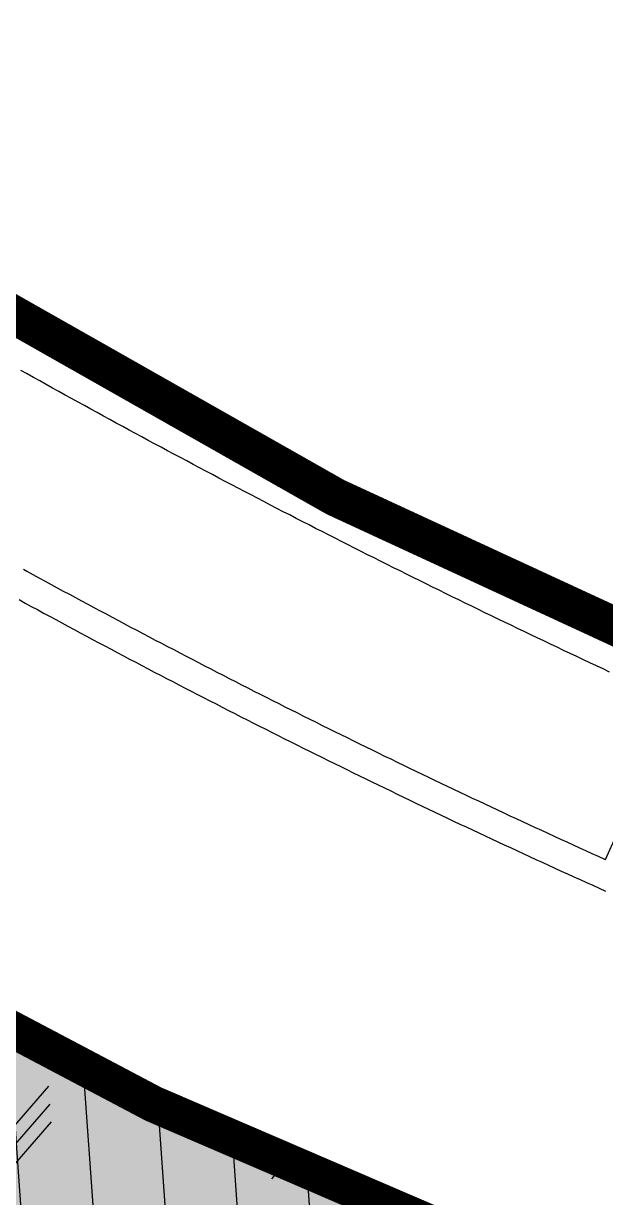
# Model space of a CAD drawing. Header units: millimetres. Extents: x 50357 to 985146, y 723188 to 1803594.
# Drawn here: x 832056.94 to 832063.01, y 820160.59 to 820172.82 of the extents above; entities that cross this region are included whole.
import ezdxf

# ---------------------------------------------------------------- set-up
doc = ezdxf.new("R2010")
doc.units = ezdxf.units.MM
doc.header["$LTSCALE"] = 3
doc.header["$MEASUREMENT"] = 0
for name, pattern in [('Dash 1_100', [2.25, 1.25, -1]), ('DASHED', [19.05, 12.7, -6.35]), ('DIVIDE', [1.25, 0.5, -0.25, 0, -0.25, 0, -0.25])]:
    doc.linetypes.add(name, pattern=pattern)
doc.layers.get('Defpoints').update_dxf_attribs({"color": 32})
for name, color, linetype in [('_ANCILIARY', 40, 'Continuous'), ('_ANCILIARY HATCH', 252, 'Continuous'), ('_DEV LINE', 96, 'DIVIDE'), ('_PARCEL BOUNDARY', 10, 'DASHED'), ('_SUBLEASE', 241, 'Continuous'), ('LWK-STEPS', 8, 'Continuous'), ('UAJ-00XREF', 7, 'Continuous')]:
    doc.layers.add(name, color=color, linetype=linetype)
doc.layers.add('Hatch (HOR not under LTC submission)', color=252, linetype='Continuous', lineweight=35)
doc.layers.add('LWK-GA_PLANTERWALL', color=8, linetype='Continuous', lineweight=30)

# ---------------------------------------------------------------- blocks, each defined once
blk = doc.blocks.new('3A35X-MAGP-P-LD-00-0')
at = {"layer": 'LWK-GA_PLANTERWALL', "elevation": 0}
for points in [[(834508768, 818171677), (834508831, 818171642), (834508895, 818171607), (834508959, 818171573), (834509023, 818171538), (834509087, 818171504), (834509151, 818171469), (834509214, 818171435), (834509278, 818171400), (834509342, 818171366), (834509406, 818171332), (834509471, 818171297), (834509534, 818171263), (834509598, 818171229), (834509663, 818171195), (834509727, 818171161), (834509791, 818171127), (834509855, 818171093), (834509919, 818171059), (834509984, 818171025), (834510048, 818170992), (834510112, 818170958), (834510177, 818170924), (834510241, 818170891), (834510305, 818170857), (834510370, 818170824), (834510434, 818170790), (834510499, 818170757), (834510563, 818170724), (834510628, 818170690), (834510692, 818170657), (834510757, 818170624), (834510822, 818170591), (834510886, 818170558), (834510951, 818170525), (834511016, 818170492), (834511080, 818170459), (834511145, 818170426), (834511210, 818170393), (834511275, 818170361), (834511340, 818170328), (834511405, 818170295), (834511469, 818170263), (834511534, 818170230), (834511599, 818170198), (834511664, 818170165), (834511729, 818170133), (834511794, 818170100), (834511859, 818170068), (834511925, 818170036), (834511990, 818170004), (834512055, 818169972), (834512120, 818169940), (834512185, 818169908), (834512250, 818169876), (834512316, 818169844), (834512381, 818169812), (834512446, 818169780), (834512512, 818169749), (834512577, 818169717), (834512642, 818169686), (834512708, 818169654), (834512773, 818169623), (834512839, 818169591), (834512904, 818169560), (834512970, 818169528), (834513035, 818169497), (834513101, 818169466), (834513166, 818169435), (834513232, 818169404), (834513297, 818169373), (834513363, 818169342), (834513429, 818169311), (834513495, 818169280), (834513560, 818169249), (834513626, 818169218), (834513692, 818169188), (834513758, 818169157), (834513823, 818169126), (834513889, 818169096), (834513955, 818169065), (834514021, 818169035), (834514087, 818169004), (834514153, 818168974), (834514219, 818168944), (834514285, 818168913), (834514351, 818168883), (834514417, 818168853), (834514483, 818168823), (834514549, 818168793), (834514616, 818168763), (834514682, 818168733), (834514748, 818168704), (834514814, 818168674), (834514881, 818168644)], [(834508814, 818171994), (834508814, 818171994), (834508848, 818171975), (834508912, 818171940), (834508975, 818171905), (834509039, 818171871), (834509102, 818171836), (834509166, 818171802), (834509229, 818171767), (834509293, 818171733), (834509357, 818171699), (834509420, 818171664), (834509484, 818171630), (834509548, 818171596), (834509612, 818171562), (834509676, 818171528), (834509739, 818171494), (834509803, 818171460), (834509867, 818171426), (834509931, 818171392), (834509995, 818171358), (834510059, 818171325), (834510123, 818171291), (834510187, 818171257), (834510251, 818171224), (834510316, 818171190), (834510380, 818171157), (834510444, 818171123), (834510508, 818171090), (834510572, 818171057), (834510637, 818171023), (834510701, 818170990), (834510765, 818170957), (834510830, 818170924), (834510894, 818170891), (834510958, 818170858), (834511023, 818170825), (834511087, 818170792), (834511152, 818170759), (834511216, 818170726), (834511281, 818170694), (834511345, 818170661), (834511410, 818170628), (834511475, 818170596), (834511539, 818170563), (834511604, 818170531), (834511669, 818170498), (834511733, 818170466), (834511798, 818170434), (834511863, 818170401), (834511928, 818170369), (834511993, 818170337), (834512057, 818170305), (834512122, 818170273), (834512187, 818170241), (834512252, 818170209), (834512317, 818170177), (834512382, 818170145), (834512447, 818170114), (834512512, 818170082), (834512577, 818170050), (834512642, 818170019), (834512707, 818169987), (834512773, 818169956), (834512838, 818169924), (834512903, 818169893), (834512968, 818169862), (834513034, 818169830), (834513099, 818169799), (834513164, 818169768), (834513230, 818169737), (834513295, 818169706), (834513360, 818169675), (834513426, 818169644), (834513491, 818169613), (834513557, 818169582), (834513622, 818169551), (834513687, 818169521), (834513753, 818169490), (834513819, 818169459), (834513884, 818169429), (834513950, 818169398), (834514016, 818169368), (834514081, 818169337), (834514147, 818169307), (834514213, 818169277), (834514278, 818169247), (834514344, 818169216), (834514410, 818169186), (834514476, 818169156), (834514542, 818169126), (834514608, 818169096), (834514673, 818169066), (834514739, 818169037), (834514805, 818169007), (834514871, 818168977), (834514880, 818168973)], [(834514880, 818168973), (834515001, 818169245), (834515549, 818169000), (834515428, 818168729)]]:
    blk.add_lwpolyline(points, dxfattribs=at)
at = {"layer": 'LWK-GA_PLANTERWALL'}
blk.add_polyline3d([(834514922, 818170926, 0), (834514854, 818170958, 0), (834514785, 818170990, 0), (834514717, 818171022, 0), (834514648, 818171054, 0), (834514579, 818171086, 0), (834514511, 818171119, 0), (834514442, 818171151, 0), (834514374, 818171184, 0), (834514305, 818171216, 0), (834514237, 818171249, 0), (834514168, 818171281, 0), (834514100, 818171314, 0), (834514032, 818171346, 0), (834513963, 818171379, 0), (834513895, 818171412, 0), (834513827, 818171445, 0), (834513759, 818171477, 0), (834513690, 818171511, 0), (834513622, 818171543, 0), (834513554, 818171577, 0), (834513486, 818171610, 0), (834513418, 818171643, 0), (834513350, 818171676, 0), (834513282, 818171709, 0), (834513213, 818171743, 0), (834513145, 818171776, 0), (834513077, 818171810, 0), (834513009, 818171843, 0), (834512942, 818171877, 0), (834512874, 818171910, 0), (834512806, 818171944, 0), (834512738, 818171978, 0), (834512670, 818172011, 0), (834512602, 818172045, 0), (834512534, 818172079, 0), (834512467, 818172113, 0), (834512399, 818172147, 0), (834512331, 818172181, 0), (834512264, 818172215, 0), (834512196, 818172250, 0), (834512129, 818172284, 0), (834512061, 818172318, 0), (834511993, 818172352, 0), (834511926, 818172387, 0), (834511858, 818172421, 0), (834511791, 818172456, 0), (834511723, 818172490, 0), (834511656, 818172525, 0), (834511589, 818172560, 0), (834511521, 818172594, 0), (834511454, 818172629, 0), (834511387, 818172664, 0), (834511319, 818172699, 0), (834511252, 818172734, 0), (834511185, 818172769, 0), (834511118, 818172804, 0), (834511051, 818172839, 0), (834510984, 818172874, 0), (834510916, 818172909, 0), (834510849, 818172945, 0), (834510782, 818172980, 0), (834510715, 818173015, 0), (834510649, 818173051, 0), (834510582, 818173086, 0), (834510515, 818173122, 0), (834510448, 818173157, 0), (834510381, 818173193, 0), (834510314, 818173229, 0), (834510247, 818173265, 0), (834510180, 818173300, 0), (834510114, 818173336, 0), (834510047, 818173372, 0), (834509980, 818173408, 0), (834509914, 818173444, 0), (834509847, 818173480, 0), (834509780, 818173516, 0), (834509714, 818173553, 0), (834509647, 818173589, 0), (834509581, 818173625, 0), (834509514, 818173662, 0), (834509448, 818173698, 0), (834509382, 818173735, 0), (834509315, 818173771, 0), (834509249, 818173808, 0), (834509183, 818173844, 0), (834509116, 818173881, 0), (834509050, 818173918, 0), (834508984, 818173955, 0), (834508917, 818173992, 0), (834508851, 818174028, 0), (834508785, 818174065, 0)], dxfattribs=at)
at = {"layer": 'LWK-STEPS', "ltscale": 0.5, "elevation": 0}
blk.add_lwpolyline([(834514912, 818171262), (834514844, 818171294), (834514775, 818171326), (834514707, 818171358), (834514639, 818171390), (834514570, 818171422), (834514502, 818171455), (834514434, 818171487), (834514366, 818171519), (834514298, 818171552), (834514229, 818171584), (834514161, 818171617), (834514093, 818171649), (834514025, 818171682), (834513957, 818171715), (834513889, 818171748), (834513821, 818171781), (834513753, 818171813), (834513685, 818171846), (834513617, 818171879), (834513549, 818171912), (834513481, 818171946), (834513413, 818171979), (834513346, 818172012), (834513278, 818172045), (834513210, 818172079), (834513142, 818172112), (834513075, 818172146), (834513007, 818172179), (834512939, 818172213), (834512872, 818172246), (834512804, 818172280), (834512736, 818172314), (834512669, 818172347), (834512601, 818172381), (834512534, 818172415), (834512466, 818172449), (834512399, 818172483), (834512332, 818172517), (834512264, 818172551), (834512197, 818172585), (834512129, 818172620), (834512062, 818172654), (834511995, 818172688), (834511928, 818172723), (834511860, 818172757), (834511793, 818172792), (834511726, 818172826), (834511659, 818172861), (834511592, 818172895), (834511525, 818172930), (834511458, 818172965), (834511391, 818173000), (834511324, 818173035), (834511257, 818173070), (834511190, 818173105), (834511123, 818173140), (834511056, 818173175), (834510989, 818173210), (834510922, 818173245), (834510856, 818173281), (834510789, 818173316), (834510722, 818173351), (834510655, 818173387), (834510589, 818173422), (834510522, 818173458), (834510456, 818173493), (834510389, 818173529), (834510322, 818173565), (834510256, 818173600), (834510189, 818173636), (834510123, 818173672), (834510057, 818173708), (834509990, 818173744), (834509924, 818173780), (834509857, 818173816), (834509791, 818173852), (834509725, 818173889), (834509659, 818173925), (834509592, 818173961), (834509526, 818173997), (834509460, 818174034), (834509394, 818174070), (834509328, 818174107), (834509262, 818174143), (834509196, 818174180), (834509130, 818174217), (834509064, 818174254), (834508998, 818174290), (834508932, 818174327), (834508866, 818174364), (834508800, 818174401)], dxfattribs=at)
blk = doc.blocks.new('PARCEL BOUNDARY')
at = {"layer": '_PARCEL BOUNDARY', "ltscale": 0.2, "const_width": 400}
blk.add_lwpolyline([(834438280, 817554903), (834459677, 817560069, -0.242354), (834444628, 817513801), (834495220, 817517337), (834492444, 817557035), (834498761, 817565962, 0.103945), (834533697, 817549820, 0.028149), (834560518, 817544745), (834570883, 817541589, 0.012181), (834580152, 817539059, 0.011817), (834589680, 817538655, 0.018959), (834627610, 817539489), (834630540, 817540418), (834634554, 817540697), (834637584, 817540183, 0.004979), (834647569, 817541071), (834660846, 817542394, -0.02316)], format="xyb", dxfattribs=at)
at = {"layer": 'Defpoints'}
blk.add_circle((834498761, 817565962), 25415, dxfattribs=at)

msp = doc.modelspace()

# ---------------------------------------------------------------- hatches: boundary and pattern name
at = {"layer": '_ANCILIARY'}
h = msp.add_hatch(color=256, dxfattribs=at)
h.dxf.hatch_style = 1
edge = h.paths.add_edge_path()
edge.add_line((832091.1053, 820101.2559), (832088.5938, 820137.1914))
edge.add_line((832088.5938, 820137.1914), (832089.3296, 820137.244))
edge.add_line((832089.3296, 820137.244), (832091.4536, 820124.9432))
edge.add_line((832091.4536, 820124.9432), (832093.2037, 820099.899))
edge.add_line((832093.2037, 820099.899), (832079.9625, 820098.9733))
edge.add_line((832079.9625, 820098.9733), (832069.1873, 820097.0673))
edge.add_line((832069.1873, 820097.0673), (832044.1183, 820095.3147))
edge.add_line((832044.1183, 820095.3147), (832041.8618, 820127.593))
edge.add_line((832041.8618, 820127.593), (832043.2583, 820127.692))
edge.add_line((832043.2583, 820127.692), (832040.495, 820167.2188))
edge.add_line((832040.495, 820167.2188), (832042.8391, 820170.5312))
edge.add_arc((832106.7794, 820262.9725), 112.4, 235.32894, 253.550773)
edge.add_line((832074.9516, 820155.1729), (832074.0291, 820150.9841))
edge.add_arc((832114.2434, 820276.6744), 131.9668, 237.765991, 252.258048, ccw=False)
edge.add_line((832043.8552, 820165.0468), (832048.5172, 820098.2787))
edge.add_line((832048.5172, 820098.2787), (832091.1053, 820101.2559))
at = {"layer": '_ANCILIARY HATCH'}
h = msp.add_hatch(dxfattribs=at)
h.set_pattern_fill('CORK', color=0, scale=6, angle=180)
h.set_pattern_definition([(93.998909, (834525.52516, 818208.8837), (-0.74817403, -0.0523031), []), (228.99891, (834525.873, 818209.284), (1.6009543, -1.3917419), [1.0606602, -1.0606602]), (228.99891, (834525.86, 818209.471), (1.6009543, -1.3917419), [1.0606602, -1.0606602]), (228.99891, (834525.847, 818209.658), (1.6009543, -1.3917419), [1.0606602, -1.0606602])])
edge = h.paths.add_edge_path()
edge.add_line((832090.7849, 820101.5342), (832088.2938, 820137.1793))
edge.add_line((832088.2938, 820137.1793), (832088.3846, 820137.1776))
edge.add_line((832088.3846, 820137.1776), (832088.4643, 820137.1982))
edge.add_line((832088.4643, 820137.1982), (832089.42, 820137.2353))
edge.add_line((832089.42, 820137.2353), (832091.453, 820124.9428))
edge.add_line((832091.453, 820124.9428), (832093.2031, 820099.8986))
edge.add_line((832093.2031, 820099.8986), (832079.9619, 820098.973))
edge.add_line((832079.9619, 820098.973), (832069.1867, 820097.0669))
edge.add_line((832069.1867, 820097.0669), (832044.1177, 820095.3144))
edge.add_line((832044.1177, 820095.3144), (832041.8612, 820127.5927))
edge.add_line((832041.8612, 820127.5927), (832043.2577, 820127.6916))
edge.add_line((832043.2577, 820127.6916), (832040.4945, 820167.2185))
edge.add_line((832040.4945, 820167.2185), (832042.8385, 820170.5308))
edge.add_arc((832106.7788, 820262.9721), 112.4, 235.32894, 253.550773)
edge.add_line((832074.951, 820155.1725), (832074.0531, 820151.0931))
edge.add_arc((832110.9995, 820270.7046), 125.1876, 237.56452, 252.834786, ccw=False)
edge.add_line((832043.8552, 820165.0468), (832048.6509, 820098.5887))
edge.add_line((832048.6509, 820098.5887), (832090.7849, 820101.5342))
at = {"layer": '_SUBLEASE'}
h = msp.add_hatch(color=256, dxfattribs=at)
h.dxf.hatch_style = 1
edge = h.paths.add_edge_path()
edge.add_line((832081.6565, 820138.0001), (832080.7293, 820137.9309))
edge.add_line((832080.7293, 820137.9309), (832072.2072, 820139.8012))
edge.add_line((832072.2072, 820139.8012), (832074.6677, 820150.9605))
edge.add_arc((832109.7977, 820268.5508), 122.7256, 237.498509, 253.366513, ccw=False)
edge.add_line((832043.8546, 820165.0467), (832046.2499, 820130.7832))
edge.add_line((832046.2499, 820130.7832), (832058.0231, 820131.6062))
edge.add_line((832058.0231, 820131.6062), (832058.4464, 820125.5509))
edge.add_line((832058.4464, 820125.5509), (832046.6748, 820124.728))
edge.add_line((832046.6748, 820124.728), (832048.521, 820098.2897))
edge.add_line((832048.521, 820098.2897), (832091.1019, 820101.2449))
edge.add_line((832091.1019, 820101.2449), (832089.7213, 820120.989))
edge.add_line((832089.7213, 820120.989), (832085.546, 820120.697))
edge.add_line((832085.546, 820120.697), (832085.4253, 820122.4228))
edge.add_line((832085.4253, 820122.4228), (832083.2905, 820122.2735))
edge.add_line((832083.2905, 820122.2735), (832082.9084, 820127.7402))
edge.add_line((832082.9084, 820127.7402), (832089.2206, 820128.1816))
edge.add_line((832089.2206, 820128.1816), (832088.4795, 820138.5086))
edge.add_line((832088.4795, 820138.5086), (832087.4992, 820138.4366))
edge.add_line((832087.4992, 820138.4366), (832081.6565, 820138.0001))
h.dxf.unprotected_set("ltscale", 0)

# ---------------------------------------------------------------- linework, layer by layer
at = {"layer": '_DEV LINE', "ltscale": 2, "const_width": 0.3825, "flags": 128}
msp.add_lwpolyline([(832091.4302, 820125.2853), (832089.3287, 820137.2439), (832088.5555, 820137.1896), (832088.5061, 820138.3883), (832080.6369, 820137.7768), (832072.1284, 820139.6492), (832074.6457, 820151.088), (832074.0892, 820151.2573), (832074.9521, 820155.1729, -0.0796162), (832042.8614, 820170.516), (832040.6336, 820167.4139), (832043.4102, 820127.7427), (832041.8346, 820127.591), (832042.3789, 820119.8494), (832035.8017, 820119.389), (832037.0579, 820101.5837), (832043.6624, 820102.0443), (832044.1332, 820095.3372), (832069.1878, 820097.0672), (832080.0096, 820098.9766), (832093.2042, 820099.8986)], format="xyb", close=True, dxfattribs=at)
at = {"layer": 'Hatch (HOR not under LTC submission)', "linetype": 'Dash 1_100', "elevation": 0.0001}
msp.add_lwpolyline([(832091.1044, 820101.2558), (832088.5799, 820137.1913), (832089.3296, 820137.244), (832091.4541, 820124.9432), (832093.2041, 820099.899), (832079.963, 820098.9733), (832069.1878, 820097.0672), (832044.1188, 820095.3147), (832041.8623, 820127.593), (832043.2588, 820127.692), (832040.4955, 820167.2188), (832042.8395, 820170.5312, 0.0796757), (832074.9521, 820155.1729), (832074.0893, 820151.2573, -0.0717382), (832043.8552, 820165.0468), (832048.5228, 820098.279)], format="xyb", close=True, dxfattribs=at)

# ---------------------------------------------------------------- next in the draw order: block references
at = {"layer": 'UAJ-00XREF', "ltscale": 0.5, "xscale": 0.0009999999999999998, "yscale": 0.0009999999999999998, "zscale": 0.0009999999999999998, "rotation": 359.9752874263863}
msp.add_blockref('3A35X-MAGP-P-LD-00-0', (-2804.6854, 2355.157, -0.0001), dxfattribs=at)

# ---------------------------------------------------------------- next in the draw order: linework, layer by layer
at = {"layer": 'Defpoints', "ltscale": 100, "const_width": 0.15, "elevation": 988.9998, "flags": 128}
msp.add_lwpolyline([(832057.9337, 819898.3719), (832041.9348, 820127.3448), (832043.5057, 820127.4545), (832040.7284, 820167.1508), (832047.0462, 820176.0782, 0.1039453), (832081.9819, 820159.9356, 0.0281485), (832108.8028, 820154.86), (832119.1678, 820151.7038, 0.0121811), (832128.4367, 820149.1737, 0.0118169), (832137.9647, 820148.7695, 0.018959), (832175.8947, 820149.6028), (832178.8247, 820150.5317), (832181.5923, 820150.724), (832185.0968, 820100.6524), (832191.0821, 820101.0714), (832194.5731, 820051.1934), (832188.5872, 820050.7744), (832191.6802, 820006.5825)], format="xyb", dxfattribs=at)

# ---------------------------------------------------------------- next in the draw order: block references
at = {"xscale": 0.001, "yscale": 0.001, "zscale": 0.001, "rotation": 359.998908534026}
msp.add_blockref('PARCEL BOUNDARY', (-2467.289, 2626.0129, -0.0001), dxfattribs=at)

doc.saveas('drawing.dxf')
